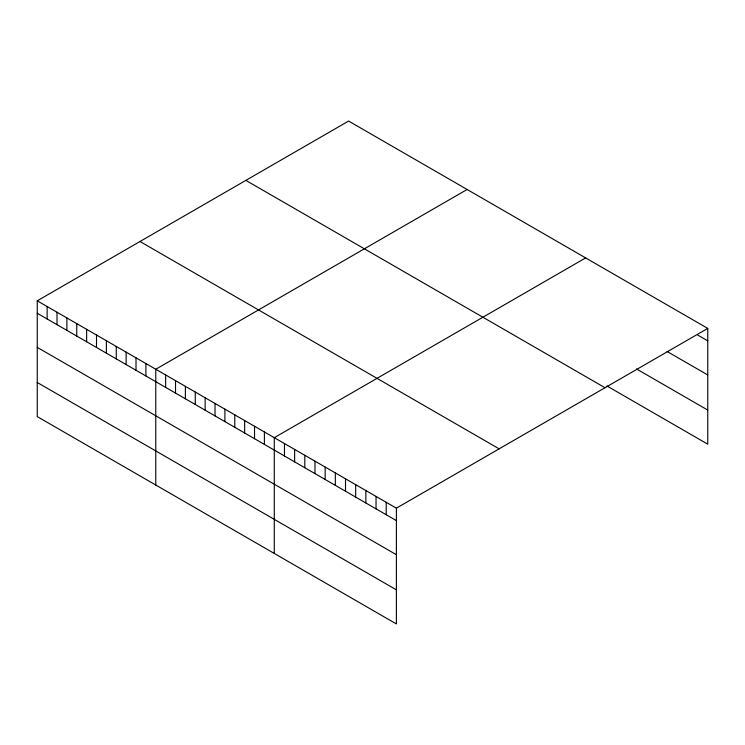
<?xml version="1.0" encoding="UTF-8"?>
<svg xmlns="http://www.w3.org/2000/svg" width="745" height="745" viewBox="0 0 745 745"><rect width="100%" height="100%" fill="white"/><g stroke="black" fill="none" stroke-linecap="round" stroke-linejoin="round"><path stroke-width="1.12" d="M37.25 300.822L396.387 508.174L396.387 623.938L37.25 416.595L37.25 300.822L348.613 121.062L707.75 328.405L707.75 444.178L606.924 385.957M467.124 189.491L155.77 369.25L155.77 485.014M585.644 257.91L274.281 437.678L274.281 553.442M396.387 508.174L707.75 328.405M697.571 334.971L707.75 340.847M667.045 351.444L707.75 374.949M636.519 368.952L707.75 410.076M245.859 180.383L605.005 387.726M139.995 241.501L499.141 448.853M37.25 313.263L396.387 520.606M37.25 347.366L396.387 554.708M37.25 382.492L396.387 589.844M386.217 502.298L386.217 514.739M376.039 496.421L376.039 508.863M365.86 490.545L365.86 502.987M355.682 484.669L355.682 497.111M345.512 478.793L345.512 491.234M335.334 472.926L335.334 485.358M325.155 467.05L325.155 479.482M314.986 461.174L314.986 473.615M304.807 455.297L304.807 467.739M294.629 449.421L294.629 461.863M284.46 443.545L284.46 455.987M264.401 431.97L264.401 444.411M254.529 426.27L254.529 438.712M244.649 420.571L244.649 433.003M234.777 414.863L234.777 427.304M224.897 409.163L224.897 421.605M215.026 403.464L215.026 415.896M205.145 397.756L205.145 410.197M195.274 392.056L195.274 404.498M185.393 386.357L185.393 398.798M175.522 380.658L175.522 393.09M165.641 374.949L165.641 387.391M145.89 363.551L145.89 375.983M136.009 357.842L136.009 370.284M126.138 352.143L126.138 364.584M116.257 346.444L116.257 358.876M106.386 340.735L106.386 353.177M96.505 335.036L96.505 347.477M86.634 329.337L86.634 341.778M76.754 323.637L76.754 336.07M66.882 317.929L66.882 330.37M57.002 312.229L57.002 324.671M47.131 306.53L47.131 318.962"/></g></svg>
